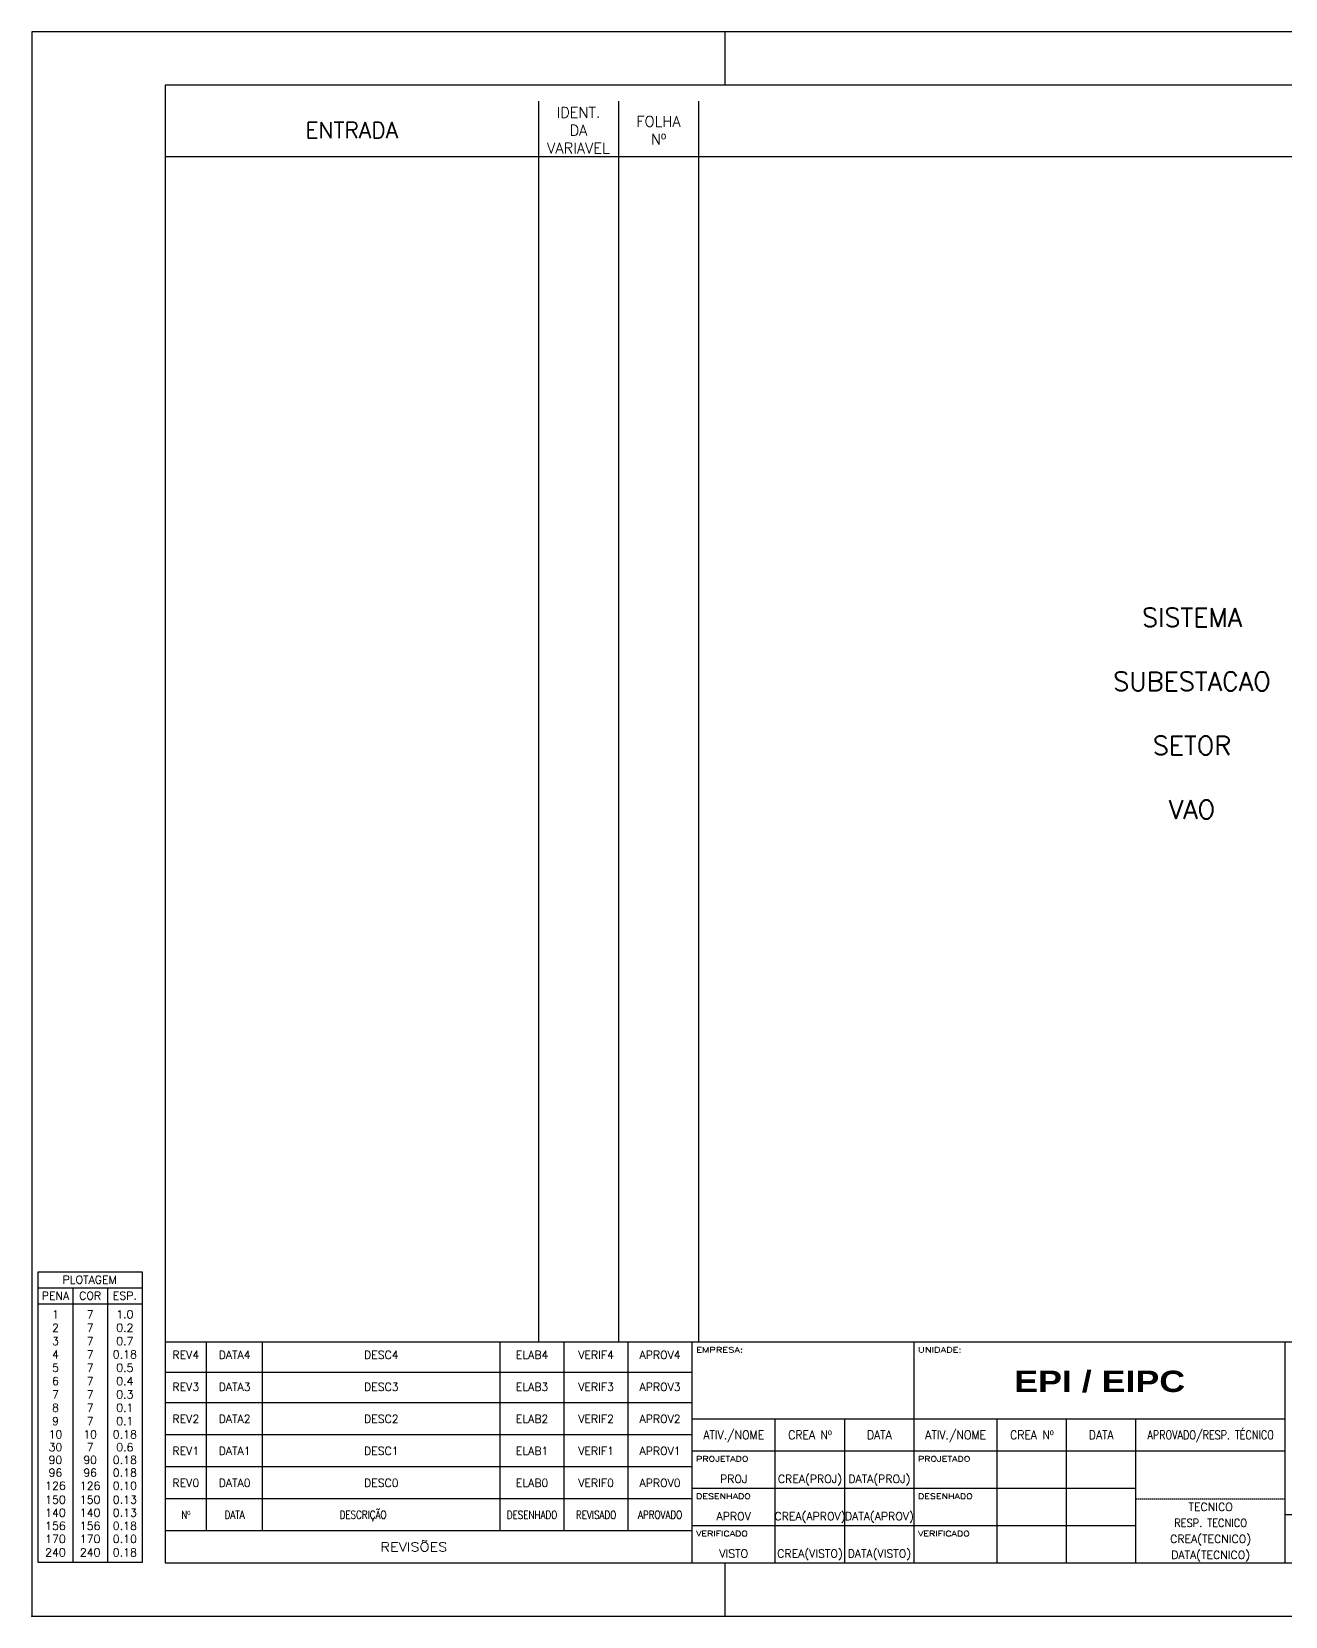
# Model space of a CAD drawing. Header units: millimetres. Extents: x 0 to 420, y 0 to 297.
# Drawn here: x 0 to 235, y 0 to 297 of the extents above; entities that cross this region are included whole.
import ezdxf
from ezdxf.enums import TextEntityAlignment as Align

# ---------------------------------------------------------------- set-up
doc = ezdxf.new("R2010")
doc.units = ezdxf.units.MM
doc.linetypes.add('HIDDEN', pattern=[0.375, 0.25, -0.125])
doc.layers.add('-3', color=7, linetype='Continuous')
doc.layers.add('1', color=7, linetype='Continuous')
doc.styles.add('A1', font='arialbd.ttf', dxfattribs={"width": 1.2, "height": 4.5})
doc.styles.add('R100', font='romans', dxfattribs={"width": 1.5, "height": 100})
doc.styles.add('R150', font='romans', dxfattribs={"width": 1.2, "height": 150})
doc.styles.add('R2_5', font='romans.shx', dxfattribs={"width": 0.9, "height": 2.5})
doc.styles.add('ROMANS', font='romans.shx')

# ---------------------------------------------------------------- blocks, each defined once
blk = doc.blocks.new('Settings')
blk.add_point((0, 0))
at = {"style": 'ROMANS', "width": 0.9}
blk.add_text('.', height=0.1, dxfattribs=at).set_placement((0, 0))

msp = doc.modelspace()

# ---------------------------------------------------------------- linework, layer by layer
at = {"layer": '-3'}
for p, q in [((95, 284), (95, 51.44)), ((110, 284), (110, 51.44))]:
    msp.add_line(p, q, dxfattribs=at)
at = {"layer": '-3', "color": 30}
for p, q in [((125, 284), (125, 51.44)), ((25, 273.6), (410, 273.6))]:
    msp.add_line(p, q, dxfattribs=at)
at = {"layer": '1', "color": 4}
for p, q in [((420, 297), (0, 297)), ((0, 297), (0, 0)), ((420, 297), (0, 297)), ((0, 297), (0, 0)), ((130, 287), (130, 297)), ((130, 287), (130, 297)), ((1.21, 61.59), (20.71, 61.59)), ((7.71, 61.59), (7.71, 10.1)), ((14.21, 61.59), (14.21, 10.1)), ((1.21, 58.59), (20.71, 58.59)), ((123.8, 45.72), (25, 45.72)), ((123.8, 40), (25, 40)), ((123.8, 34), (25, 34)), ((123.8, 28), (25, 28)), ((123.8, 24), (207, 24)), ((123.8, 17), (207, 17)), ((130, 0), (130, 10)), ((130, 0), (130, 10)), ((0, 0), (420, 0)), ((0, 0), (420, 0))]:
    msp.add_line(p, q, dxfattribs=at)
at = {"layer": '1', "color": 30, "linetype": 'Continuous'}
for p, q in [((410, 287), (25, 287)), ((25, 287), (25, 10)), ((410, 287), (25, 287)), ((25, 287), (25, 10)), ((25, 10), (410, 10)), ((25, 10), (410, 10))]:
    msp.add_line(p, q, dxfattribs=at)
at = {"layer": '1', "color": 30}
msp.add_line((25, 51.44), (410, 51.44), dxfattribs=at)
at = {"layer": '1', "color": 5, "linetype": 'Continuous'}
for p, q in [((32.79, 16), (32.79, 51.44)), ((43.29, 16), (43.29, 51.44)), ((87.8, 16), (87.8, 51.44)), ((99.8, 16), (99.8, 51.44)), ((111.8, 16), (111.8, 51.44)), ((123.8, 10), (123.8, 51.44)), ((165.4, 10), (165.4, 51.44)), ((235, 10), (235, 51.44)), ((123.8, 37), (235, 37)), ((139.4, 10), (139.4, 37)), ((152.4, 10), (152.4, 37)), ((152.4, 10), (152.4, 37)), ((181, 10), (181, 37)), ((194, 10), (194, 37)), ((194, 10), (194, 37)), ((207, 10), (207, 37)), ((123.8, 31), (235, 31)), ((123.8, 22), (25, 22)), ((410, 19), (235, 19)), ((123.8, 16), (25, 16))]:
    msp.add_line(p, q, dxfattribs=at)
at = {"layer": '1', "color": 4, "linetype": 'HIDDEN'}
msp.add_line((207, 22), (235, 22), dxfattribs=at)
at = {"layer": '1', "color": 4}
msp.add_lwpolyline([(1.21, 10.1), (1.21, 64.59), (20.71, 64.59), (20.71, 10.1)], close=True, dxfattribs=at)

# ---------------------------------------------------------------- block references
at = {"color": 3}
msp.add_blockref('Settings', (0, 0), dxfattribs=at)

# ---------------------------------------------------------------- texts
at = {"layer": '-3', "style": 'ROMANS'}
msp.add_text('ENTRADA', height=3, dxfattribs=at).set_placement((60, 278.53), align=Align.MIDDLE)
at = {"layer": '-3', "color": 7, "char_height": 2, "width": 4.315, "attachment_point": 5, "style": 'ROMANS'}
for s, insert in [('IDENT.\\PDA\\PVARIAVEL', (102.5, 278.53)), ('FOLHA\\PNº', (117.5, 278.53))]:
    msp.add_mtext(s, dxfattribs=dict(at, insert=insert))
at = {"layer": '1', "color": 4, "style": 'ROMANS'}
for s, p in [('PLOTAGEM', (10.87, 63.09)), ('PENA', (4.46, 60.09)), ('COR', (10.96, 60.09)), ('ESP.', (17.46, 60.09)), ('1', (4.46, 56.59)), ('7', (10.96, 56.59)), ('1.0', (17.46, 56.59)), ('2', (4.46, 54.09)), ('7', (10.96, 54.09)), ('0.2', (17.46, 54.09)), ('3', (4.46, 51.59)), ('7', (10.96, 51.59)), ('0.7', (17.46, 51.59)), ('4', (4.46, 49.09)), ('7', (10.96, 49.09)), ('0.18', (17.46, 49.09)), ('5', (4.46, 46.59)), ('6', (4.46, 44.09)), ('7', (10.96, 46.59)), ('7', (10.96, 44.09)), ('0.5', (17.46, 46.59)), ('0.4', (17.46, 44.09)), ('7', (4.46, 41.59)), ('7', (10.96, 41.59)), ('0.3', (17.46, 41.59)), ('8', (4.46, 39.09)), ('7', (10.96, 39.09)), ('0.1', (17.46, 39.09)), ('9', (4.46, 36.59)), ('7', (10.96, 36.59)), ('0.1', (17.46, 36.59)), ('10', (4.46, 34.09)), ('10', (10.96, 34.09)), ('0.18', (17.46, 34.09)), ('30', (4.46, 31.7)), ('90', (4.46, 29.32)), ('90', (10.96, 29.32)), ('7', (10.96, 31.7)), ('0.18', (17.46, 29.32)), ('0.6', (17.46, 31.7)), ('96', (4.46, 26.93)), ('96', (10.96, 26.93)), ('0.18', (17.46, 26.93)), ('126', (4.46, 24.46)), ('126', (10.96, 24.46)), ('0.10', (17.46, 24.46)), ('150', (4.46, 21.86)), ('150', (10.96, 21.86)), ('0.13', (17.46, 21.86)), ('140', (4.46, 19.42)), ('140', (10.96, 19.42)), ('0.13', (17.46, 19.42)), ('156', (4.46, 16.96)), ('170', (4.46, 14.5)), ('156', (10.96, 16.96)), ('170', (10.96, 14.5)), ('0.18', (17.46, 16.96)), ('0.10', (17.46, 14.5)), ('240', (4.46, 11.97)), ('240', (10.96, 11.97)), ('0.18', (17.46, 11.97))]:
    msp.add_text(s, height=1.5, dxfattribs=at).set_placement(p, align=Align.MIDDLE)
at = {"layer": '1', "color": 4, "style": 'R100'}
for s, width, p in [('EMPRESA:', 1.35, (124.55, 49.94)), ('UNIDADE:', 1.35, (166.15, 49.94)), ('PROJETADO', 1.3, (124.55, 29.5)), ('PROJETADO', 1.3, (166.15, 29.5)), ('DESENHADO', 1.3, (124.55, 22.5)), ('DESENHADO', 1.3, (166.15, 22.5)), ('VERIFICADO', 1.3, (124.55, 15.5)), ('VERIFICADO', 1.3, (166.15, 15.5))]:
    msp.add_text(s, height=1, dxfattribs=dict(at, width=width)).set_placement(p, align=Align.MIDDLE_LEFT)
at = {"layer": '1', "color": 4, "linetype": 'Continuous'}
for s, height, style, width, p in [('EPI / EIPC', 4, 'A1', 1.2, (200.2, 44.04)), ('RESP. TECNICO', 1.5, 'R150', 0.9, (221, 17.5))]:
    msp.add_text(s, height=height, dxfattribs=dict(at, style=style, width=width)).set_placement(p, align=Align.MIDDLE_CENTER)
at = {"layer": '1', "color": 4, "style": 'R150'}
for s, height, width, p in [('ATIV./NOME', 1.65, 0.9, (131.6, 34)), ('CREA Nº', 1.65, 0.9, (145.9, 34)), ('DATA', 1.65, 0.9, (158.9, 34)), ('ATIV./NOME', 1.65, 0.9, (173.2, 34)), ('CREA Nº', 1.65, 0.9, (187.5, 34)), ('DATA', 1.65, 0.9, (200.5, 34)), ('APROVADO/RESP. TÉCNICO', 1.65, 0.8, (221, 34)), ('Nº', 1.5, 0.8, (28.89, 19)), ('DATA', 1.5, 0.8, (38.04, 19.04)), ('DESCRIÇÃO', 1.5, 0.8, (62.12, 19.04)), ('DESENHADO', 1.5, 0.8, (93.8, 19)), ('REVISADO', 1.5, 0.8, (105.8, 19)), ('APROVADO', 1.5, 0.8, (117.8, 19.04)), ('REVISÕES', 1.658, 1.2, (71.64, 13))]:
    msp.add_text(s, height=height, dxfattribs=dict(at, width=width)).set_placement(p, align=Align.MIDDLE_CENTER)
at = {"layer": '1', "color": 3, "lineweight": -3, "style": 'ROMANS'}
for tag, p in [('SISTEMA', (217.5, 187.22)), ('SUBESTACAO', (217.5, 175.22)), ('SETOR', (217.5, 163.22)), ('VAO', (217.5, 151.22))]:
    msp.add_attdef(tag, text='', height=3.5, dxfattribs=at).set_placement(p, align=Align.MIDDLE_CENTER)
at = {"layer": '1', "color": 4, "lineweight": -3, "style": 'ROMANS'}
for tag, p in [('REV4', (28.89, 49)), ('DATA4', (38.04, 49)), ('DESC4', (65.54, 49)), ('ELAB4', (93.8, 49)), ('VERIF4', (105.8, 49)), ('APROV4', (117.8, 49)), ('REV3', (28.89, 43)), ('DATA3', (38.04, 43)), ('DESC3', (65.54, 43)), ('ELAB3', (93.8, 43)), ('VERIF3', (105.8, 43)), ('APROV3', (117.8, 43)), ('REV2', (28.89, 37)), ('DATA2', (38.04, 37)), ('DESC2', (65.54, 37)), ('ELAB2', (93.8, 37)), ('VERIF2', (105.8, 37)), ('APROV2', (117.8, 37)), ('REV1', (28.89, 31)), ('DATA1', (38.04, 31)), ('DESC1', (65.54, 31)), ('ELAB1', (93.8, 31)), ('VERIF1', (105.8, 31)), ('APROV1', (117.8, 31)), ('CREA(PROJ)', (145.9, 25.75)), ('DATA(PROJ)', (158.9, 25.75)), ('REV0', (28.89, 25)), ('DATA0', (38.04, 25)), ('DESC0', (65.54, 25)), ('ELAB0', (93.8, 25)), ('VERIF0', (105.8, 25)), ('APROV0', (117.8, 25)), ('PROJ', (131.6, 25.75)), ('TECNICO', (221, 20.5)), ('APROV', (131.6, 18.75)), ('CREA(APROV)', (145.9, 18.75)), ('DATA(APROV)', (158.9, 18.75)), ('CREA(TECNICO)', (221, 14.5)), ('VISTO', (131.6, 11.75)), ('CREA(VISTO)', (145.9, 11.75)), ('DATA(VISTO)', (158.9, 11.75)), ('DATA(TECNICO)', (221, 11.5))]:
    msp.add_attdef(tag, text='', height=1.5, dxfattribs=at).set_placement(p, align=Align.MIDDLE_CENTER)
at = {"layer": '1', "color": 7, "lineweight": -3, "style": 'R2_5'}
msp.add_attdef('FL', text='', height=0.0001, dxfattribs=at).set_placement((0.03, 0.01), align=Align.MIDDLE_CENTER)

doc.saveas('drawing.dxf')
